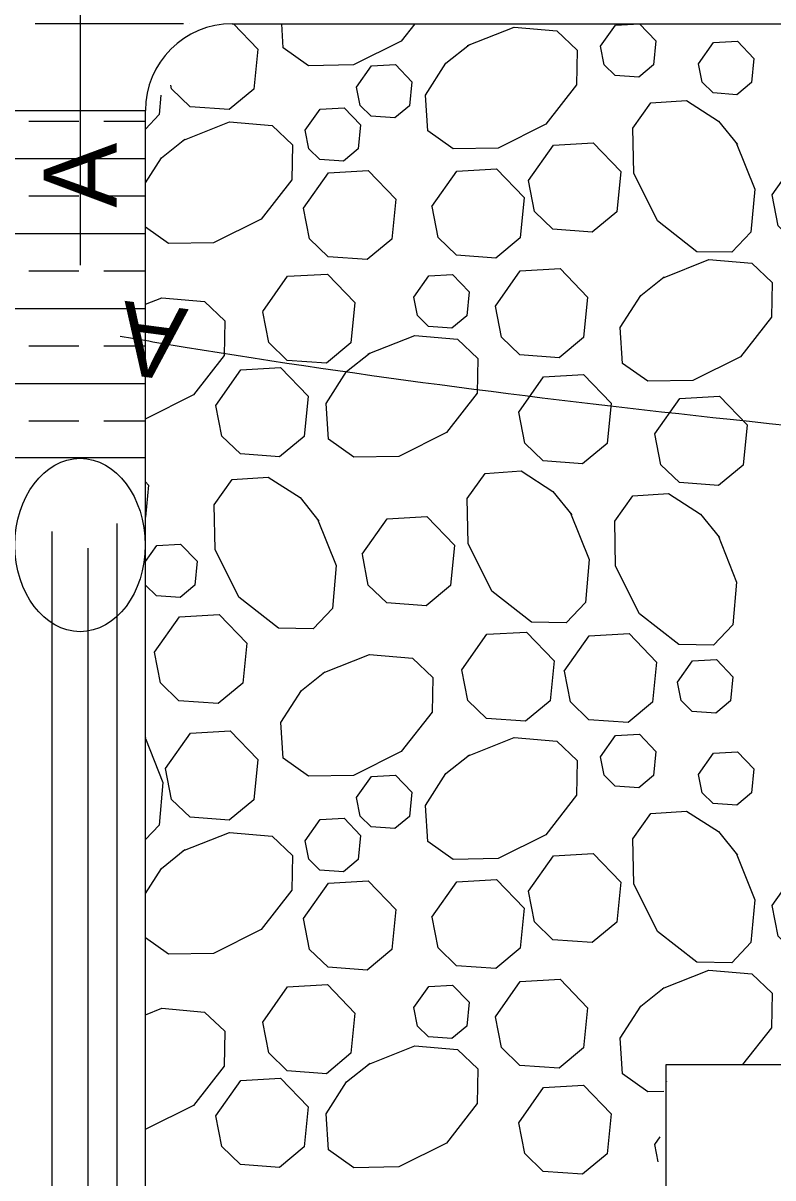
# Model space of a CAD drawing. Extents: x 1007 to 1035.5, y 1000.5 to 1021.5.
# Drawn here: x 1012.971 to 1014.051, y 1006.96 to 1008.624 of the extents above; entities that cross this region are included whole.
import ezdxf

# ---------------------------------------------------------------- set-up
doc = ezdxf.new("R2010")
doc.units = 0
doc.layers.add('Level 1', color=7, linetype='Continuous')

msp = doc.modelspace()

# ---------------------------------------------------------------- linework, layer by layer
at = {"layer": 'Level 1'}
for p, q in [((1013.0533, 1009.1015), (1013.0533, 1008.2756)), ((1013.2023, 1008.6235), (1012.9886, 1008.6235)), ((1013.2723, 1008.6236), (1015.3033, 1008.6236)), ((1012.9594, 1008.4984), (1013.1472, 1008.4984)), ((1013.1472, 1003.2173), (1013.1472, 1008.4984)), ((1012.9793, 1008.4833), (1013.0513, 1008.4833)), ((1013.0873, 1008.4833), (1013.1472, 1008.4833)), ((1012.9594, 1008.4293), (1013.1472, 1008.4293)), ((1012.9793, 1008.3753), (1013.0513, 1008.3753)), ((1013.0873, 1008.3753), (1013.1472, 1008.3753)), ((1012.9594, 1008.3213), (1013.1472, 1008.3213)), ((1012.9793, 1008.2673), (1013.0513, 1008.2673)), ((1013.0873, 1008.2673), (1013.1472, 1008.2673)), ((1012.9594, 1008.2133), (1013.1472, 1008.2133)), ((1012.9793, 1008.1593), (1013.0513, 1008.1593)), ((1013.0873, 1008.1593), (1013.1472, 1008.1593)), ((1012.9594, 1008.1053), (1013.1472, 1008.1053)), ((1012.9793, 1008.0513), (1013.0513, 1008.0513)), ((1013.0873, 1008.0513), (1013.1472, 1008.0513)), ((1012.9594, 1007.9983), (1013.1472, 1007.9983)), ((1013.013, 1006.3766), (1013.013, 1007.8917)), ((1013.1063, 1006.3845), (1013.1063, 1007.9035)), ((1013.0646, 1006.1146), (1013.0646, 1007.8678)), ((1013.8972, 1005.8734), (1013.8972, 1007.1236)), ((1013.8972, 1007.1236), (1015.3033, 1007.1236))]:
    msp.add_line(p, q, dxfattribs=at)
for points in [[(1012.9973, 1008.6236), (1012.9973, 1008.6236)], [(1013.1434, 1008.6236), (1013.1435, 1008.6235)], [(1013.2739, 1008.6236), (1013.3092, 1008.587), (1013.3034, 1008.5293), (1013.268, 1008.4998), (1013.2115, 1008.5039), (1013.1849, 1008.5297), (1013.1838, 1008.5351)], [(1013.211, 1008.6235), (1013.2111, 1008.6236)], [(1013.5353, 1008.6236), (1013.5158, 1008.5985), (1013.447, 1008.5642), (1013.3823, 1008.563), (1013.3458, 1008.5889), (1013.3435, 1008.6236)], [(1013.8028, 1008.591), (1013.8243, 1008.6217), (1013.8587, 1008.6236), (1013.8825, 1008.5988), (1013.8791, 1008.5642), (1013.8578, 1008.5465), (1013.8239, 1008.5489), (1013.808, 1008.5644), (1013.8028, 1008.591)], [(1013.6113, 1008.5921), (1013.6783, 1008.6187), (1013.7399, 1008.6133), (1013.7692, 1008.5855), (1013.7683, 1008.5355), (1013.7238, 1008.4787), (1013.6552, 1008.4443), (1013.5904, 1008.4432), (1013.5539, 1008.4691), (1013.5505, 1008.5207), (1013.5801, 1008.5668), (1013.6139, 1008.5938)], [(1013.944, 1008.5658), (1013.9655, 1008.5964), (1013.9999, 1008.5983), (1014.0238, 1008.5736), (1014.0203, 1008.5389), (1013.9991, 1008.5213), (1013.9652, 1008.5238), (1013.9493, 1008.5392), (1013.944, 1008.5658)], [(1013.4514, 1008.5322), (1013.4729, 1008.5628), (1013.5073, 1008.5648), (1013.5312, 1008.54), (1013.5277, 1008.5053), (1013.5065, 1008.4877), (1013.4725, 1008.4901), (1013.4566, 1008.5056), (1013.4514, 1008.5322)], [(1013.1695, 1008.5208), (1013.1671, 1008.4925), (1013.1472, 1008.4716)], [(1013.9982, 1008.452), (1014.0248, 1008.385), (1014.0195, 1008.3233), (1013.9917, 1008.2941), (1013.9417, 1008.295), (1013.8848, 1008.3394), (1013.8505, 1008.4082), (1013.8493, 1008.4728), (1013.8753, 1008.5093), (1013.9268, 1008.5128), (1013.9729, 1008.4832), (1013.9999, 1008.4493)], [(1013.3774, 1008.47), (1013.3989, 1008.5006), (1013.4333, 1008.5025), (1013.4572, 1008.4778), (1013.4537, 1008.4431), (1013.4325, 1008.4254), (1013.3986, 1008.4279), (1013.3826, 1008.4433), (1013.3774, 1008.47)], [(1013.2013, 1008.4554), (1013.2684, 1008.482), (1013.33, 1008.4768), (1013.3593, 1008.4488), (1013.3583, 1008.3988), (1013.3139, 1008.3421), (1013.2453, 1008.3077), (1013.1805, 1008.3066), (1013.1472, 1008.3303)], [(1013.1472, 1008.3943), (1013.1702, 1008.4302), (1013.204, 1008.4572)], [(1013.6991, 1008.3974), (1013.7349, 1008.4484), (1013.7922, 1008.4517), (1013.832, 1008.4104), (1013.8262, 1008.3526), (1013.7908, 1008.3232), (1013.7343, 1008.3273), (1013.7078, 1008.3531), (1013.6991, 1008.3974)], [(1014.0498, 1008.3768), (1014.0858, 1008.4278), (1014.143, 1008.4311), (1014.1828, 1008.3898), (1014.177, 1008.332), (1014.1417, 1008.3026), (1014.0851, 1008.3067), (1014.0585, 1008.3325), (1014.0499, 1008.3768)], [(1013.375, 1008.3579), (1013.4109, 1008.4089), (1013.4682, 1008.4122), (1013.5079, 1008.3709), (1013.5022, 1008.3131), (1013.4668, 1008.2837), (1013.4103, 1008.2878), (1013.3837, 1008.3136), (1013.3751, 1008.3579)], [(1013.56, 1008.36), (1013.5958, 1008.411), (1013.6531, 1008.4143), (1013.6929, 1008.373), (1013.6872, 1008.3152), (1013.6518, 1008.2858), (1013.5953, 1008.2898), (1013.5687, 1008.3157), (1013.5601, 1008.36)], [(1013.8918, 1008.2571), (1013.9589, 1008.2837), (1014.0206, 1008.2783), (1014.0498, 1008.2505), (1014.0489, 1008.2005), (1014.0045, 1008.1437), (1013.9358, 1008.1093), (1013.8711, 1008.1083), (1013.8346, 1008.1341), (1013.8312, 1008.1857), (1013.8608, 1008.2318), (1013.8946, 1008.2588)], [(1013.3163, 1008.2086), (1013.3521, 1008.2596), (1013.4093, 1008.2628), (1013.4491, 1008.2216), (1013.4433, 1008.1638), (1013.408, 1008.1343), (1013.3515, 1008.1384), (1013.3249, 1008.1643), (1013.3163, 1008.2085)], [(1013.5338, 1008.2295), (1013.5553, 1008.2601), (1013.5897, 1008.2621), (1013.6135, 1008.2373), (1013.6101, 1008.2027), (1013.5888, 1008.185), (1013.5549, 1008.1874), (1013.539, 1008.2029), (1013.5338, 1008.2295)], [(1013.6513, 1008.2163), (1013.6872, 1008.2673), (1013.7444, 1008.2706), (1013.7842, 1008.2293), (1013.7784, 1008.1715), (1013.7431, 1008.1421), (1013.6865, 1008.1462), (1013.6599, 1008.172), (1013.6513, 1008.2163)], [(1013.1472, 1008.2192), (1013.1708, 1008.2286), (1013.2325, 1008.2233), (1013.2618, 1008.1954), (1013.2608, 1008.1454), (1013.2164, 1008.0886), (1013.1477, 1008.0543), (1013.1472, 1008.0543)], [(1013.4682, 1008.1478), (1013.5353, 1008.1744), (1013.5968, 1008.1691), (1013.6262, 1008.1413), (1013.6253, 1008.0913), (1013.5808, 1008.0344), (1013.5121, 1008.0001), (1013.4473, 1007.9989), (1013.4109, 1008.0248), (1013.4075, 1008.0763), (1013.437, 1008.1225), (1013.4709, 1008.1495)], [(1013.2488, 1008.0736), (1013.2846, 1008.1246), (1013.3418, 1008.1279), (1013.3817, 1008.0867), (1013.3759, 1008.0288), (1013.3405, 1007.9994), (1013.284, 1008.0035), (1013.2574, 1008.0293), (1013.2488, 1008.0736)], [(1013.685, 1008.0636), (1013.7208, 1008.1146), (1013.7781, 1008.1179), (1013.8179, 1008.0766), (1013.8122, 1008.0188), (1013.7768, 1007.9894), (1013.7203, 1007.9935), (1013.6937, 1008.0193), (1013.6851, 1008.0636)], [(1013.881, 1008.0323), (1013.9169, 1008.0834), (1013.9742, 1008.0867), (1014.0139, 1008.0454), (1014.0082, 1007.9876), (1013.9728, 1007.9582), (1013.9163, 1007.9623), (1013.8897, 1007.988), (1013.8811, 1008.0323)], [(1013.7596, 1007.9183), (1013.7863, 1007.8513), (1013.7809, 1007.7896), (1013.7531, 1007.7603), (1013.7031, 1007.7613), (1013.6463, 1007.8058), (1013.6119, 1007.8744), (1013.6108, 1007.9392), (1013.6367, 1007.9756), (1013.6883, 1007.979), (1013.7343, 1007.9495), (1013.7613, 1007.9156)], [(1013.1472, 1007.9634), (1013.1518, 1007.9587), (1013.1472, 1007.9126)], [(1013.3953, 1007.9097), (1013.4218, 1007.8426), (1013.4165, 1007.7809), (1013.3887, 1007.7517), (1013.3387, 1007.7526), (1013.2818, 1007.797), (1013.2475, 1007.8658), (1013.2463, 1007.9304), (1013.2723, 1007.9669), (1013.3238, 1007.9703), (1013.3699, 1007.9408), (1013.3969, 1007.9069)], [(1013.9722, 1007.8858), (1013.9988, 1007.8187), (1013.9935, 1007.7571), (1013.9657, 1007.7278), (1013.9156, 1007.7288), (1013.8588, 1007.7732), (1013.8245, 1007.8418), (1013.8233, 1007.9066), (1013.8493, 1007.943), (1013.9008, 1007.9465), (1013.9469, 1007.9169), (1013.9739, 1007.8831)], [(1013.4596, 1007.8589), (1013.4955, 1007.9099), (1013.5528, 1007.9132), (1013.5925, 1007.8719), (1013.5868, 1007.8141), (1013.5514, 1007.7847), (1013.4948, 1007.7888), (1013.4683, 1007.8146), (1013.4597, 1007.8588)], [(1013.1472, 1007.8485), (1013.1635, 1007.8718), (1013.1979, 1007.8737), (1013.2218, 1007.8489), (1013.2183, 1007.8143), (1013.1971, 1007.7966), (1013.1632, 1007.7991), (1013.1473, 1007.8145), (1013.1472, 1007.8149)], [(1013.1603, 1007.7179), (1013.1962, 1007.7689), (1013.2534, 1007.7722), (1013.2932, 1007.7309), (1013.2874, 1007.6731), (1013.2521, 1007.6437), (1013.1955, 1007.6478), (1013.1689, 1007.6736), (1013.1603, 1007.7179)], [(1013.6031, 1007.6926), (1013.639, 1007.7436), (1013.6963, 1007.7469), (1013.736, 1007.7056), (1013.7303, 1007.6478), (1013.6949, 1007.6184), (1013.6383, 1007.6225), (1013.6118, 1007.6483), (1013.6032, 1007.6926)], [(1013.7506, 1007.6904), (1013.7865, 1007.7414), (1013.8438, 1007.7448), (1013.8835, 1007.7034), (1013.8778, 1007.6457), (1013.8424, 1007.6163), (1013.7858, 1007.6203), (1013.7593, 1007.6461), (1013.7507, 1007.6904)], [(1013.4031, 1007.6879), (1013.4702, 1007.7145), (1013.5318, 1007.7093), (1013.5611, 1007.6813), (1013.5602, 1007.6313), (1013.5158, 1007.5746), (1013.447, 1007.5403), (1013.3823, 1007.5391), (1013.3458, 1007.565), (1013.3424, 1007.6165), (1013.372, 1007.6627), (1013.4058, 1007.6897)], [(1013.9138, 1007.6747), (1013.9353, 1007.7053), (1013.9696, 1007.7073), (1013.9935, 1007.6825), (1013.99, 1007.6478), (1013.9688, 1007.6302), (1013.9349, 1007.6326), (1013.9189, 1007.6481), (1013.9138, 1007.6747)], [(1013.1472, 1007.595), (1013.1475, 1007.5946)], [(1013.1472, 1007.5937), (1013.1723, 1007.5303), (1013.1671, 1007.4686), (1013.1472, 1007.4477)], [(1013.1763, 1007.5501), (1013.2121, 1007.6011), (1013.2693, 1007.6043), (1013.3092, 1007.5631), (1013.3034, 1007.5053), (1013.268, 1007.4758), (1013.2115, 1007.4799), (1013.1849, 1007.5058), (1013.1763, 1007.5501)], [(1013.6113, 1007.5682), (1013.6783, 1007.5948), (1013.7399, 1007.5894), (1013.7692, 1007.5616), (1013.7683, 1007.5116), (1013.7238, 1007.4548), (1013.6552, 1007.4204), (1013.5904, 1007.4193), (1013.5539, 1007.4452), (1013.5505, 1007.4968), (1013.5801, 1007.5428), (1013.6139, 1007.5698)], [(1013.8028, 1007.5671), (1013.8243, 1007.5977), (1013.8587, 1007.5997), (1013.8825, 1007.5749), (1013.8791, 1007.5402), (1013.8578, 1007.5226), (1013.8239, 1007.525), (1013.808, 1007.5405), (1013.8028, 1007.5671)], [(1013.944, 1007.5418), (1013.9655, 1007.5725), (1013.9999, 1007.5744), (1014.0238, 1007.5497), (1014.0203, 1007.515), (1013.9991, 1007.4973), (1013.9652, 1007.4998), (1013.9493, 1007.5153), (1013.944, 1007.5418)], [(1013.4514, 1007.5083), (1013.4729, 1007.5388), (1013.5073, 1007.5408), (1013.5312, 1007.5161), (1013.5277, 1007.4813), (1013.5065, 1007.4637), (1013.4725, 1007.4662), (1013.4566, 1007.4817), (1013.4514, 1007.5083)], [(1013.9982, 1007.4281), (1014.0248, 1007.361), (1014.0195, 1007.2994), (1013.9917, 1007.2701), (1013.9417, 1007.2711), (1013.8848, 1007.3155), (1013.8505, 1007.3842), (1013.8493, 1007.4489), (1013.8753, 1007.4853), (1013.9268, 1007.4888), (1013.9729, 1007.4593), (1013.9999, 1007.4254)], [(1013.3774, 1007.446), (1013.3989, 1007.4767), (1013.4333, 1007.4786), (1013.4572, 1007.4538), (1013.4537, 1007.4192), (1013.4325, 1007.4015), (1013.3986, 1007.4039), (1013.3826, 1007.4194), (1013.3774, 1007.446)], [(1013.2013, 1007.4315), (1013.2684, 1007.4581), (1013.33, 1007.4528), (1013.3593, 1007.4249), (1013.3583, 1007.3749), (1013.3139, 1007.3181), (1013.2453, 1007.2838), (1013.1805, 1007.2826), (1013.1472, 1007.3063)], [(1013.1472, 1007.3703), (1013.1702, 1007.4062), (1013.204, 1007.4333)], [(1013.6991, 1007.3734), (1013.7349, 1007.4245), (1013.7922, 1007.4278), (1013.832, 1007.3865), (1013.8262, 1007.3287), (1013.7908, 1007.2993), (1013.7343, 1007.3033), (1013.7078, 1007.3291), (1013.6991, 1007.3734)], [(1014.0498, 1007.3528), (1014.0858, 1007.4038), (1014.143, 1007.4072), (1014.1828, 1007.3658), (1014.177, 1007.3081), (1014.1417, 1007.2787), (1014.0851, 1007.2828), (1014.0585, 1007.3085), (1014.0499, 1007.3528)], [(1013.56, 1007.3361), (1013.5958, 1007.3871), (1013.6531, 1007.3903), (1013.6929, 1007.3491), (1013.6872, 1007.2913), (1013.6518, 1007.2618), (1013.5953, 1007.2659), (1013.5687, 1007.2918), (1013.5601, 1007.336)], [(1013.375, 1007.3339), (1013.4109, 1007.3849), (1013.4682, 1007.3883), (1013.5079, 1007.3469), (1013.5022, 1007.2892), (1013.4668, 1007.2598), (1013.4103, 1007.2638), (1013.3837, 1007.2896), (1013.3751, 1007.3339)], [(1013.8918, 1007.2332), (1013.9589, 1007.2598), (1014.0206, 1007.2544), (1014.0498, 1007.2266), (1014.0489, 1007.1766), (1014.0075, 1007.1236)], [(1013.3163, 1007.1846), (1013.3521, 1007.2356), (1013.4093, 1007.2389), (1013.4491, 1007.1976), (1013.4433, 1007.1398), (1013.408, 1007.1104), (1013.3515, 1007.1145), (1013.3249, 1007.1403), (1013.3163, 1007.1846)], [(1013.6513, 1007.1923), (1013.6872, 1007.2433), (1013.7444, 1007.2466), (1013.7842, 1007.2053), (1013.7784, 1007.1475), (1013.7431, 1007.1182), (1013.6865, 1007.1223), (1013.6599, 1007.148), (1013.6513, 1007.1923)], [(1013.5338, 1007.2056), (1013.5553, 1007.2362), (1013.5897, 1007.2382), (1013.6135, 1007.2134), (1013.6101, 1007.1787), (1013.5888, 1007.161), (1013.5549, 1007.1635), (1013.539, 1007.179), (1013.5338, 1007.2056)], [(1013.894, 1007.0847), (1013.8711, 1007.0843), (1013.8346, 1007.1102), (1013.8312, 1007.1618), (1013.8608, 1007.2078), (1013.8946, 1007.2348)], [(1013.1472, 1007.1953), (1013.1708, 1007.2047), (1013.2325, 1007.1993), (1013.2618, 1007.1715), (1013.2608, 1007.1215), (1013.2164, 1007.0647), (1013.1477, 1007.0303), (1013.1472, 1007.0303)], [(1013.4682, 1007.1238), (1013.5353, 1007.1504), (1013.5968, 1007.1451), (1013.6262, 1007.1173), (1013.6253, 1007.0673), (1013.5808, 1007.0104), (1013.5121, 1006.9761), (1013.4473, 1006.975), (1013.4109, 1007.0008), (1013.4075, 1007.0524), (1013.437, 1007.0986), (1013.4709, 1007.1256)], [(1013.2488, 1007.0497), (1013.2846, 1007.1007), (1013.3418, 1007.1039), (1013.3817, 1007.0627), (1013.3759, 1007.0048), (1013.3405, 1006.9754), (1013.284, 1006.9795), (1013.2574, 1007.0053), (1013.2488, 1007.0497)], [(1013.685, 1007.0397), (1013.7208, 1007.0907), (1013.7781, 1007.0939), (1013.8179, 1007.0527), (1013.8122, 1006.9948), (1013.7768, 1006.9654), (1013.7203, 1006.9695), (1013.6937, 1006.9953), (1013.6851, 1007.0397)], [(1013.8976, 1007.0994), (1013.8976, 1007.0993)], [(1013.8976, 1007.0993), (1013.8976, 1007.0992)], [(1013.8976, 1007.0993), (1013.8976, 1007.0993)], [(1013.8976, 1007.0992), (1013.8976, 1007.099)], [(1013.8976, 1007.099), (1013.8976, 1007.0988)], [(1013.881, 1007.0084), (1013.8888, 1007.0195)], [(1013.8859, 1006.9835), (1013.8811, 1007.0084)]]:
    msp.add_lwpolyline(points, dxfattribs=at)
msp.add_arc((1013.2723, 1008.4984), 0.1251, 90, 180, dxfattribs=at)
msp.add_ellipse((1013.0531, 1007.8723), major_axis=(0, 0.125), ratio=0.75, dxfattribs=at)
msp.add_spline([(1013.111, 1008.1732), (1013.2045, 1008.1576), (1013.9893, 1008.0536), (1014.8937, 1008.0068), (1015.7253, 1008.1004)], degree=3, dxfattribs=at)

# ---------------------------------------------------------------- texts
for rotation, p in [(90, (1013.1058, 1008.3584)), (172.4493, (1013.2098, 1008.212))]:
    msp.add_text('A', height=0.105, rotation=rotation, dxfattribs=at).set_placement(p)

doc.saveas('drawing.dxf')
